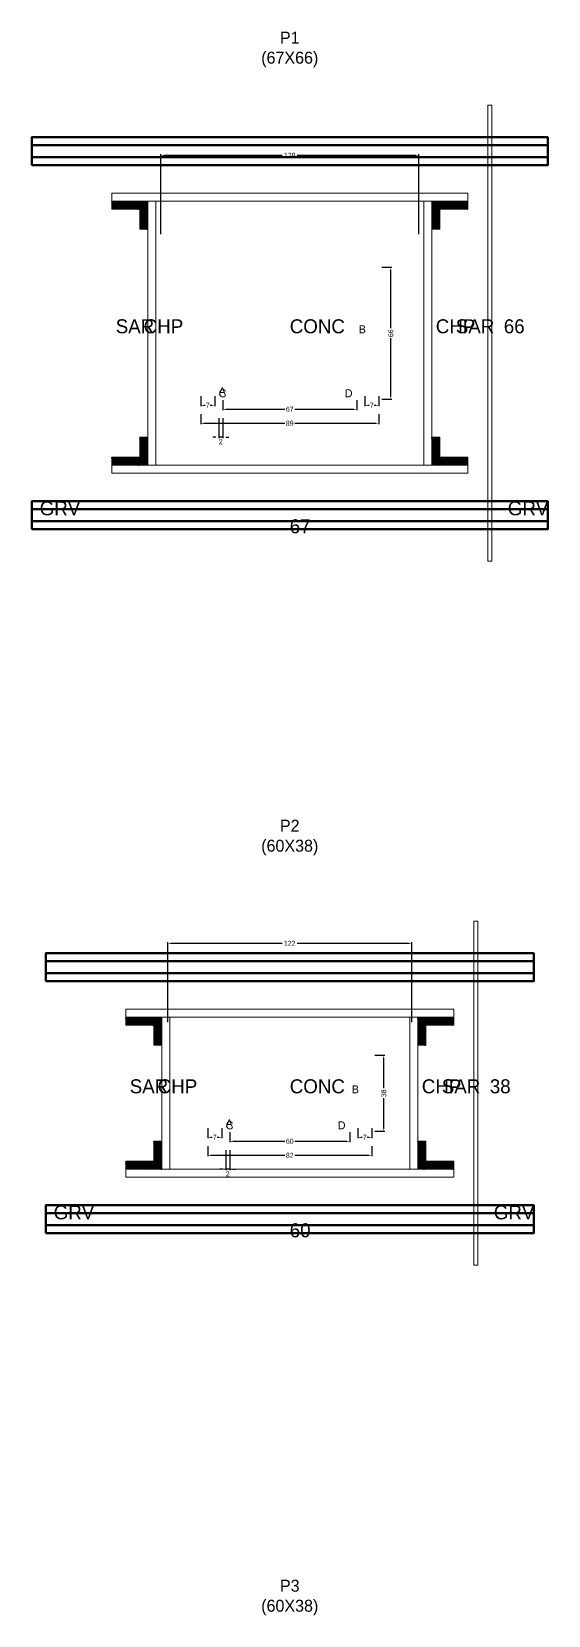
# Model space of a CAD drawing. Header units: centimetres. Extents: x -8500 to 4121, y -7606 to 295.
# Drawn here: x -129 to 129, y -501 to 291 of the extents above; entities that cross this region are included whole.
import ezdxf

# ---------------------------------------------------------------- set-up
doc = ezdxf.new("R2010")
doc.units = ezdxf.units.CM
for name, color, linetype in [('COTA', 241, 'Continuous'), ('GRAVATA', 224, 'Continuous'), ('Hachura', 251, 'Continuous'), ('NOMENCLATURA', 7, 'Continuous'), ('SARRAFO', 251, 'Continuous'), ('Texto Seção', 7, 'Continuous')]:
    doc.layers.add(name, color=color, linetype=linetype)
doc.dimstyles.new('cotax2', dxfattribs={"dimtxt": 2.5, "dimasz": 1.5, "dimexe": 0.5, "dimexo": 0.5, "dimgap": 0.5, "dimtad": 1, "dimcen": 2.5, "dimazin": 3, "dimtfac": 1, "dimtmove": 0, "dimatfit": 3})

# ---------------------------------------------------------------- blocks, each defined once
blk = doc.blocks.new('_CLOSEDFILLED')
at = {"color": 0, "linetype": 'BYBLOCK'}
blk.add_solid([(-1, 0.16), (0, 0), (-1, -0.16)], dxfattribs=at)
blk = doc.blocks.new('*D14')
for p, q in [((-44.5, 99.5), (-44.5, 94.5)), ((44.5, 99.5), (44.5, 94.5)), ((-43, 95), (-2.5, 95)), ((2.5, 95), (43, 95))]:
    blk.add_line(p, q)
at = {"layer": 'Defpoints'}
for p in [(-44.5, 100), (44.5, 100), (-44.5, 95)]:
    blk.add_point(p, dxfattribs=at)
at = {"layer": 'COTA', "xscale": 1.5, "yscale": 1.5, "rotation": 180}
blk.add_blockref('_CLOSEDFILLED', (-44.5, 95), dxfattribs=at)
at = {"layer": 'COTA', "xscale": 1.5, "yscale": 1.5}
blk.add_blockref('_CLOSEDFILLED', (44.5, 95), dxfattribs=at)
at = {"layer": 'COTA', "insert": (0, 95), "char_height": 2.5, "attachment_point": 5}
blk.add_mtext('89', dxfattribs=at)
blk = doc.blocks.new('*D15')
for p, q in [((-33.5, 106.5), (-33.5, 101.5)), ((33.5, 106.5), (33.5, 101.5)), ((-32, 102), (-2.5, 102)), ((2.5, 102), (32, 102))]:
    blk.add_line(p, q)
at = {"layer": 'Defpoints'}
for p in [(-33.5, 107), (33.5, 107), (-33.5, 102)]:
    blk.add_point(p, dxfattribs=at)
at = {"layer": 'COTA', "xscale": 1.5, "yscale": 1.5, "rotation": 180}
blk.add_blockref('_CLOSEDFILLED', (-33.5, 102), dxfattribs=at)
at = {"layer": 'COTA', "xscale": 1.5, "yscale": 1.5}
blk.add_blockref('_CLOSEDFILLED', (33.5, 102), dxfattribs=at)
at = {"layer": 'COTA', "insert": (0, 102), "char_height": 2.5, "attachment_point": 5}
blk.add_mtext('67', dxfattribs=at)
blk = doc.blocks.new('*D16')
for p, q in [((46, 173), (51, 173)), ((50.5, 142.5), (50.5, 171.5)), ((50.5, 108.5), (50.5, 137.5)), ((46, 107), (51, 107))]:
    blk.add_line(p, q)
at = {"layer": 'Defpoints'}
for p in [(45.5, 173), (45.5, 107), (50.5, 107)]:
    blk.add_point(p, dxfattribs=at)
at = {"layer": 'COTA', "xscale": 1.5, "yscale": 1.5}
for p, rotation in [((50.5, 173), 90), ((50.5, 107), 270)]:
    blk.add_blockref('_CLOSEDFILLED', p, dxfattribs=dict(at, rotation=rotation))
at = {"layer": 'COTA', "insert": (50.5, 140), "char_height": 2.5, "attachment_point": 5, "rotation": 90}
blk.add_mtext('66', dxfattribs=at)
blk = doc.blocks.new('*D17')
for p, q in [((-44.5, 108.5), (-44.5, 103.5)), ((-43, 104), (-42.25, 104)), ((-39.75, 104), (-39, 104)), ((-37.5, 108.5), (-37.5, 103.5))]:
    blk.add_line(p, q)
at = {"layer": 'Defpoints'}
for p in [(-44.5, 109), (-44.5, 104), (-37.5, 109)]:
    blk.add_point(p, dxfattribs=at)
at = {"layer": 'COTA', "xscale": 1.5, "yscale": 1.5, "rotation": 180}
blk.add_blockref('_CLOSEDFILLED', (-44.5, 104), dxfattribs=at)
at = {"layer": 'COTA', "xscale": 1.5, "yscale": 1.5}
blk.add_blockref('_CLOSEDFILLED', (-37.5, 104), dxfattribs=at)
at = {"layer": 'COTA', "insert": (-41, 104), "char_height": 2.5, "attachment_point": 5}
blk.add_mtext('7', dxfattribs=at)
blk = doc.blocks.new('*D18')
for p, q in [((37.5, 108.5), (37.5, 103.5)), ((39, 104), (39.75, 104)), ((42.25, 104), (43, 104)), ((44.5, 108.5), (44.5, 103.5))]:
    blk.add_line(p, q)
at = {"layer": 'Defpoints'}
for p in [(37.5, 109), (37.5, 104), (44.5, 109)]:
    blk.add_point(p, dxfattribs=at)
at = {"layer": 'COTA', "xscale": 1.5, "yscale": 1.5, "rotation": 180}
blk.add_blockref('_CLOSEDFILLED', (37.5, 104), dxfattribs=at)
at = {"layer": 'COTA', "xscale": 1.5, "yscale": 1.5}
blk.add_blockref('_CLOSEDFILLED', (44.5, 104), dxfattribs=at)
at = {"layer": 'COTA', "insert": (41, 104), "char_height": 2.5, "attachment_point": 5}
blk.add_mtext('7', dxfattribs=at)
blk = doc.blocks.new('*D19')
for p, q in [((-64.5, 189.5), (-64.5, 229.5)), ((-63, 229), (-3.75, 229)), ((3.75, 229), (63, 229)), ((64.5, 189.5), (64.5, 229.5))]:
    blk.add_line(p, q)
at = {"layer": 'Defpoints'}
for p in [(-64.5, 229), (-64.5, 189), (64.5, 189)]:
    blk.add_point(p, dxfattribs=at)
at = {"layer": 'COTA', "xscale": 1.5, "yscale": 1.5, "rotation": 180}
blk.add_blockref('_CLOSEDFILLED', (-64.5, 229), dxfattribs=at)
at = {"layer": 'COTA', "xscale": 1.5, "yscale": 1.5}
blk.add_blockref('_CLOSEDFILLED', (64.5, 229), dxfattribs=at)
at = {"layer": 'COTA', "insert": (0, 229), "char_height": 2.5, "attachment_point": 5}
blk.add_mtext('129', dxfattribs=at)
blk = doc.blocks.new('*D40')
for p, q in [((-41, -266.5), (-41, -271.5)), ((41, -266.5), (41, -271.5)), ((-39.5, -271), (-2.5, -271)), ((2.5, -271), (39.5, -271))]:
    blk.add_line(p, q)
at = {"layer": 'Defpoints'}
for p in [(-41, -266), (41, -266), (-41, -271)]:
    blk.add_point(p, dxfattribs=at)
at = {"layer": 'COTA', "xscale": 1.5, "yscale": 1.5, "rotation": 180}
blk.add_blockref('_CLOSEDFILLED', (-41, -271), dxfattribs=at)
at = {"layer": 'COTA', "xscale": 1.5, "yscale": 1.5}
blk.add_blockref('_CLOSEDFILLED', (41, -271), dxfattribs=at)
at = {"layer": 'COTA', "insert": (0, -271), "char_height": 2.5, "attachment_point": 5}
blk.add_mtext('82', dxfattribs=at)
blk = doc.blocks.new('*D41')
for p, q in [((-30, -259.5), (-30, -264.5)), ((30, -259.5), (30, -264.5)), ((-28.5, -264), (-2.5, -264)), ((2.5, -264), (28.5, -264))]:
    blk.add_line(p, q)
at = {"layer": 'Defpoints'}
for p in [(-30, -259), (30, -259), (-30, -264)]:
    blk.add_point(p, dxfattribs=at)
at = {"layer": 'COTA', "xscale": 1.5, "yscale": 1.5, "rotation": 180}
blk.add_blockref('_CLOSEDFILLED', (-30, -264), dxfattribs=at)
at = {"layer": 'COTA', "xscale": 1.5, "yscale": 1.5}
blk.add_blockref('_CLOSEDFILLED', (30, -264), dxfattribs=at)
at = {"layer": 'COTA', "insert": (0, -264), "char_height": 2.5, "attachment_point": 5}
blk.add_mtext('60', dxfattribs=at)
blk = doc.blocks.new('*D42')
for p, q in [((42.5, -221), (47.5, -221)), ((47, -237.5), (47, -222.5)), ((47, -257.5), (47, -242.5)), ((42.5, -259), (47.5, -259))]:
    blk.add_line(p, q)
at = {"layer": 'Defpoints'}
for p in [(42, -221), (42, -259), (47, -259)]:
    blk.add_point(p, dxfattribs=at)
at = {"layer": 'COTA', "xscale": 1.5, "yscale": 1.5}
for p, rotation in [((47, -221), 90), ((47, -259), 270)]:
    blk.add_blockref('_CLOSEDFILLED', p, dxfattribs=dict(at, rotation=rotation))
at = {"layer": 'COTA', "insert": (47, -240), "char_height": 2.5, "attachment_point": 5, "rotation": 90}
blk.add_mtext('38', dxfattribs=at)
blk = doc.blocks.new('*D43')
for p, q in [((-41, -257.5), (-41, -262.5)), ((-34, -257.5), (-34, -262.5)), ((-39.5, -262), (-38.75, -262)), ((-36.25, -262), (-35.5, -262))]:
    blk.add_line(p, q)
at = {"layer": 'Defpoints'}
for p in [(-41, -257), (-34, -257), (-41, -262)]:
    blk.add_point(p, dxfattribs=at)
at = {"layer": 'COTA', "xscale": 1.5, "yscale": 1.5, "rotation": 180}
blk.add_blockref('_CLOSEDFILLED', (-41, -262), dxfattribs=at)
at = {"layer": 'COTA', "xscale": 1.5, "yscale": 1.5}
blk.add_blockref('_CLOSEDFILLED', (-34, -262), dxfattribs=at)
at = {"layer": 'COTA', "insert": (-37.5, -262), "char_height": 2.5, "attachment_point": 5}
blk.add_mtext('7', dxfattribs=at)
blk = doc.blocks.new('*D44')
for p, q in [((34, -257.5), (34, -262.5)), ((41, -257.5), (41, -262.5)), ((35.5, -262), (36.25, -262)), ((38.75, -262), (39.5, -262))]:
    blk.add_line(p, q)
at = {"layer": 'Defpoints'}
for p in [(34, -257), (41, -257), (34, -262)]:
    blk.add_point(p, dxfattribs=at)
at = {"layer": 'COTA', "xscale": 1.5, "yscale": 1.5, "rotation": 180}
blk.add_blockref('_CLOSEDFILLED', (34, -262), dxfattribs=at)
at = {"layer": 'COTA', "xscale": 1.5, "yscale": 1.5}
blk.add_blockref('_CLOSEDFILLED', (41, -262), dxfattribs=at)
at = {"layer": 'COTA', "insert": (37.5, -262), "char_height": 2.5, "attachment_point": 5}
blk.add_mtext('7', dxfattribs=at)
blk = doc.blocks.new('*D45')
for p, q in [((-61, -204.5), (-61, -164.5)), ((-59.5, -165), (-3.75, -165)), ((3.75, -165), (59.5, -165)), ((61, -204.5), (61, -164.5))]:
    blk.add_line(p, q)
at = {"layer": 'Defpoints'}
for p in [(-61, -165), (-61, -205), (61, -205)]:
    blk.add_point(p, dxfattribs=at)
at = {"layer": 'COTA', "xscale": 1.5, "yscale": 1.5, "rotation": 180}
blk.add_blockref('_CLOSEDFILLED', (-61, -165), dxfattribs=at)
at = {"layer": 'COTA', "xscale": 1.5, "yscale": 1.5}
blk.add_blockref('_CLOSEDFILLED', (61, -165), dxfattribs=at)
at = {"layer": 'COTA', "insert": (0, -165), "char_height": 2.5, "attachment_point": 5}
blk.add_mtext('122', dxfattribs=at)

msp = doc.modelspace()

# ---------------------------------------------------------------- hatches: boundary and pattern name
at = {"layer": 'SARRAFO'}
h = msp.add_hatch(dxfattribs=at)
h.set_pattern_fill('SOLID', scale=2)
h.paths.add_polyline_path([(-89, 202), (-75, 202), (-75, 206), (-89, 206)])
h = msp.add_hatch(dxfattribs=at)
h.set_pattern_fill('SOLID', scale=2)
h.paths.add_polyline_path([(-75, 192), (-71, 192), (-71, 206), (-75, 206)])
h = msp.add_hatch(dxfattribs=at)
h.set_pattern_fill('SOLID', scale=2)
h.paths.add_polyline_path([(71, 192), (75, 192), (75, 206), (71, 206)])
h = msp.add_hatch(dxfattribs=at)
h.set_pattern_fill('SOLID', scale=2)
h.paths.add_polyline_path([(75, 202), (89, 202), (89, 206), (75, 206)])
h = msp.add_hatch(dxfattribs=at)
h.set_pattern_fill('SOLID', scale=2)
h.paths.add_polyline_path([(-75, 74), (-71, 74), (-71, 88), (-75, 88)])
h = msp.add_hatch(dxfattribs=at)
h.set_pattern_fill('SOLID', scale=2)
h.paths.add_polyline_path([(71, 74), (75, 74), (75, 88), (71, 88)])
h = msp.add_hatch(dxfattribs=at)
h.set_pattern_fill('SOLID', scale=2)
h.paths.add_polyline_path([(-89, 74), (-75, 74), (-75, 78), (-89, 78)])
h = msp.add_hatch(dxfattribs=at)
h.set_pattern_fill('SOLID', scale=2)
h.paths.add_polyline_path([(75, 74), (89, 74), (89, 78), (75, 78)])
h = msp.add_hatch(dxfattribs=at)
h.set_pattern_fill('SOLID', scale=2)
h.paths.add_polyline_path([(-82, -206), (-68, -206), (-68, -202), (-82, -202)])
h = msp.add_hatch(dxfattribs=at)
h.set_pattern_fill('SOLID', scale=2)
h.paths.add_polyline_path([(-68, -216), (-64, -216), (-64, -202), (-68, -202)])
h = msp.add_hatch(dxfattribs=at)
h.set_pattern_fill('SOLID', scale=2)
h.paths.add_polyline_path([(64, -216), (68, -216), (68, -202), (64, -202)])
h = msp.add_hatch(dxfattribs=at)
h.set_pattern_fill('SOLID', scale=2)
h.paths.add_polyline_path([(68, -206), (82, -206), (82, -202), (68, -202)])
h = msp.add_hatch(dxfattribs=at)
h.set_pattern_fill('SOLID', scale=2)
h.paths.add_polyline_path([(-68, -278), (-64, -278), (-64, -264), (-68, -264)])
h = msp.add_hatch(dxfattribs=at)
h.set_pattern_fill('SOLID', scale=2)
h.paths.add_polyline_path([(64, -278), (68, -278), (68, -264), (64, -264)])
h = msp.add_hatch(dxfattribs=at)
h.set_pattern_fill('SOLID', scale=2)
h.paths.add_polyline_path([(-82, -278), (-68, -278), (-68, -274), (-82, -274)])
h = msp.add_hatch(dxfattribs=at)
h.set_pattern_fill('SOLID', scale=2)
h.paths.add_polyline_path([(68, -278), (82, -278), (82, -274), (68, -274)])

# ---------------------------------------------------------------- linework, layer by layer
at = {"layer": 'GRAVATA', "lineweight": 50}
for points in [[(-129, 224), (129, 224), (129, 238), (-129, 238)], [(-129, 228), (129, 228), (129, 234), (-129, 234)], [(-129, 42), (129, 42), (129, 56), (-129, 56)], [(-129, 46), (129, 46), (129, 52), (-129, 52)], [(-122, -184), (122, -184), (122, -170), (-122, -170)], [(-122, -180), (122, -180), (122, -174), (-122, -174)], [(-122, -310), (122, -310), (122, -296), (-122, -296)], [(-122, -306), (122, -306), (122, -300), (-122, -300)]]:
    msp.add_lwpolyline(points, close=True, dxfattribs=at)
at = {"layer": 'Hachura', "lineweight": 13}
for points in [[(99, 26), (101, 26), (101, 254), (99, 254)], [(92, -326), (94, -326), (94, -154), (92, -154)]]:
    msp.add_lwpolyline(points, close=True, dxfattribs=at)
at = {"layer": 'Hachura', "lineweight": 18}
for points in [[(-89, 206), (89, 206), (89, 210), (-89, 210)], [(-71, 74), (-67, 74), (-67, 206), (-71, 206)], [(67, 74), (71, 74), (71, 206), (67, 206)], [(-89, 70), (89, 70), (89, 74), (-89, 74)], [(-82, -202), (82, -202), (82, -198), (-82, -198)], [(-64, -278), (-60, -278), (-60, -202), (-64, -202)], [(60, -278), (64, -278), (64, -202), (60, -202)], [(-82, -282), (82, -282), (82, -278), (-82, -278)]]:
    msp.add_lwpolyline(points, close=True, dxfattribs=at)
at = {"layer": 'SARRAFO', "lineweight": 13}
for points in [[(-89, 202), (-75, 202), (-75, 206), (-89, 206)], [(-75, 192), (-71, 192), (-71, 206), (-75, 206)], [(71, 192), (75, 192), (75, 206), (71, 206)], [(75, 202), (89, 202), (89, 206), (75, 206)], [(-75, 74), (-71, 74), (-71, 88), (-75, 88)], [(71, 74), (75, 74), (75, 88), (71, 88)], [(-89, 74), (-75, 74), (-75, 78), (-89, 78)], [(75, 74), (89, 74), (89, 78), (75, 78)], [(-82, -206), (-68, -206), (-68, -202), (-82, -202)], [(-68, -216), (-64, -216), (-64, -202), (-68, -202)], [(64, -216), (68, -216), (68, -202), (64, -202)], [(68, -206), (82, -206), (82, -202), (68, -202)], [(-68, -278), (-64, -278), (-64, -264), (-68, -264)], [(64, -278), (68, -278), (68, -264), (64, -264)], [(-82, -278), (-68, -278), (-68, -274), (-82, -274)], [(68, -278), (82, -278), (82, -274), (68, -274)]]:
    msp.add_lwpolyline(points, close=True, dxfattribs=at)

# ---------------------------------------------------------------- texts
at = {"layer": 'NOMENCLATURA'}
for s, p in [('B', (34.5, 140)), ('A', (-35.5, 109)), ('C', (-35.5, 108)), ('D', (27.5, 108)), ('B', (31, -240)), ('A', (-32, -257)), ('C', (-32, -258)), ('D', (24, -258))]:
    msp.add_text(s, height=4, dxfattribs=at).set_placement(p)
at = {"layer": 'NOMENCLATURA', "char_height": 6, "attachment_point": 8}
for s, insert in [('P1\\P(67X66)', (0, 273)), ('P2\\P(60X38)', (0, -121)), ('P3\\P(60X38)', (0, -501))]:
    msp.add_mtext(s, dxfattribs=dict(at, insert=insert))
at = {"layer": 'Texto Seção'}
for s, p in [('SAR', (-87, 140)), ('CHP', (-73, 140)), ('CONC', (0, 140)), ('CHP', (73, 140)), ('SAR', (83, 140)), ('66', (107, 140)), ('GRV', (-125, 49)), ('GRV', (109, 49)), ('67', (0, 40)), ('SAR', (-80, -240)), ('CHP', (-66, -240)), ('CONC', (0, -240)), ('CHP', (66, -240)), ('SAR', (76, -240)), ('38', (100, -240)), ('GRV', (-118, -303)), ('GRV', (102, -303)), ('60', (0, -312))]:
    msp.add_text(s, height=7, dxfattribs=at).set_placement(p)

# ---------------------------------------------------------------- dimensions: what is measured, and where the dimension line sits
at = {"layer": 'COTA'}
for base, p1, p2, picture, middle in [((-64.5, 229), (-64.5, 189), (64.5, 189), '*D19', (0, 229)), ((-44.5, 104), (-44.5, 109), (-37.5, 109), '*D17', (-41, 104)), ((-33.5, 102), (-33.5, 107), (33.5, 107), '*D15', (0, 102)), ((37.5, 104), (37.5, 109), (44.5, 109), '*D18', (41, 104)), ((-44.5, 95), (-44.5, 100), (44.5, 100), '*D14', (0, 95)), ((-61, -165), (-61, -205), (61, -205), '*D45', (0, -165)), ((-41, -262), (-41, -257), (-34, -257), '*D43', (-37.5, -262)), ((-30, -264), (-30, -259), (30, -259), '*D41', (0, -264)), ((34, -262), (34, -257), (41, -257), '*D44', (37.5, -262)), ((-41, -271), (-41, -266), (41, -266), '*D40', (0, -271))]:
    dim = msp.add_linear_dim(base=base, p1=p1, p2=p2, dimstyle='cotax2', dxfattribs=at)
    dim.commit()
    dim.dimension.update_dxf_attribs({"geometry": picture, "text_midpoint": middle})
for base, p1, p2, picture, middle in [((50.5, 107), (45.5, 107), (45.5, 173), '*D16', (50.5, 140)), ((47, -259), (42, -259), (42, -221), '*D42', (47, -240))]:
    dim = msp.add_linear_dim(base=base, p1=p1, p2=p2, angle=90, dimstyle='cotax2', dxfattribs=at)
    dim.commit()
    dim.dimension.update_dxf_attribs({"geometry": picture, "text_midpoint": middle})
for base, p1, p2 in [((-33.5, 88), (-33.5, 98), (-35.5, 98)), ((-30, -278), (-30, -268), (-32, -268))]:
    msp.add_linear_dim(base=base, p1=p1, p2=p2, dimstyle='cotax2', dxfattribs=at).render()

doc.saveas('drawing.dxf')
